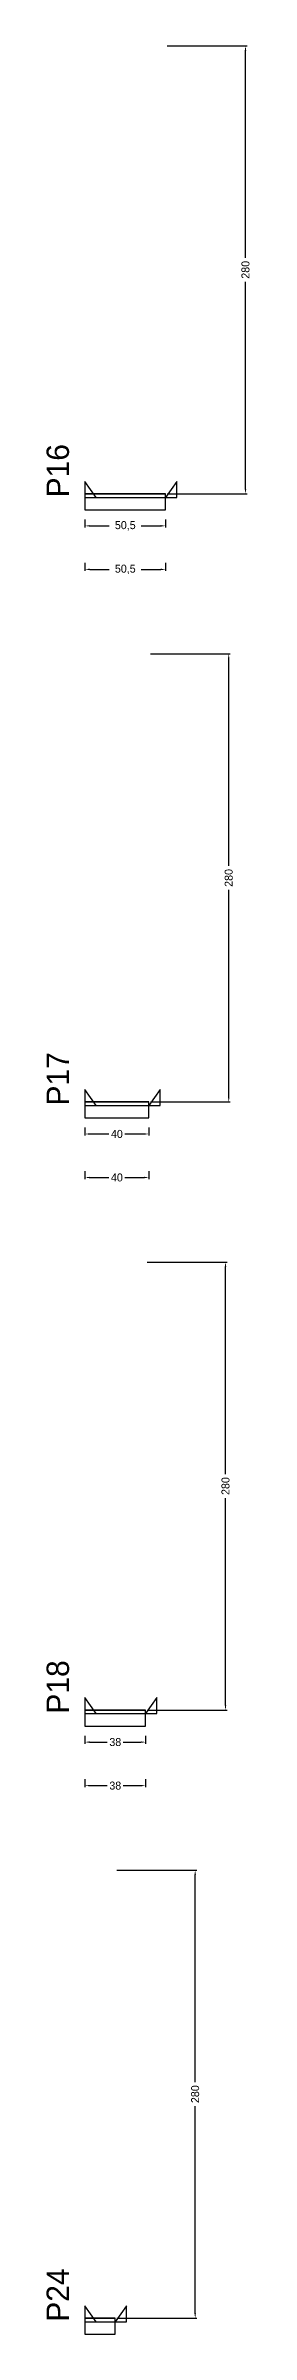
# Model space of a CAD drawing. Header units: centimetres. Extents: x -12000 to 4115, y -10266 to 2668.
# Drawn here: x 3976 to 4104, y -3808 to -2378 of the extents above; entities that cross this region are included whole.
import ezdxf

# ---------------------------------------------------------------- set-up
doc = ezdxf.new("R2010")
doc.units = ezdxf.units.CM
for name, color, linetype in [('NOMENCLATURA', 7, 'Continuous'), ('SARR_2.2x10', 60, 'Continuous'), ('SARR_2.2x7', 40, 'Continuous')]:
    doc.layers.add(name, color=color, linetype=linetype)
doc.dimstyles.new('PAINEL-NOVA', dxfattribs={"dimtxt": 5, "dimasz": 3, "dimexe": 1, "dimexo": 1, "dimgap": 1, "dimtad": 1, "dimcen": 2.5, "dimazin": 3, "dimtfac": 1, "dimtmove": 0, "dimatfit": 3})

# ---------------------------------------------------------------- blocks, each defined once
blk = doc.blocks.new('_CLOSEDFILLED')
at = {"color": 0, "linetype": 'BYBLOCK'}
blk.add_solid([(-1, 0.16), (0, 0), (-1, -0.16)], dxfattribs=at)
blk = doc.blocks.new('*D203')
for p, q in [((4000, -2673.8), (4000, -2678.8)), ((4050.5, -2673.8), (4050.5, -2678.8)), ((4003, -2677.8), (4015.25, -2677.8)), ((4035.25, -2677.8), (4047.5, -2677.8))]:
    blk.add_line(p, q)
at = {"layer": 'Defpoints'}
for p in [(4000, -2672.8), (4050.5, -2672.8), (4000, -2677.8)]:
    blk.add_point(p, dxfattribs=at)
at = {"layer": 'SARR_2.2x10', "xscale": 3, "yscale": 3, "rotation": 180}
blk.add_blockref('_CLOSEDFILLED', (4000, -2677.8), dxfattribs=at)
at = {"layer": 'SARR_2.2x10', "xscale": 3, "yscale": 3}
blk.add_blockref('_CLOSEDFILLED', (4050.5, -2677.8), dxfattribs=at)
at = {"layer": 'SARR_2.2x10', "insert": (4025.25, -2677.8), "char_height": 5, "attachment_point": 5}
blk.add_mtext('50,5', dxfattribs=at)
blk = doc.blocks.new('*D204')
for p, q in [((4051.5, -2377.8), (4101.5, -2377.8)), ((4100.5, -2510.3), (4100.5, -2380.8)), ((4100.5, -2654.8), (4100.5, -2525.3)), ((4051.5, -2657.8), (4101.5, -2657.8))]:
    blk.add_line(p, q)
at = {"layer": 'Defpoints'}
for p in [(4050.5, -2377.8), (4050.5, -2657.8), (4100.5, -2657.8)]:
    blk.add_point(p, dxfattribs=at)
at = {"layer": 'SARR_2.2x10', "xscale": 3, "yscale": 3}
for p, rotation in [((4100.5, -2377.8), 90), ((4100.5, -2657.8), 270)]:
    blk.add_blockref('_CLOSEDFILLED', p, dxfattribs=dict(at, rotation=rotation))
at = {"layer": 'SARR_2.2x10', "insert": (4100.5, -2517.8), "char_height": 5, "attachment_point": 5, "rotation": 90}
blk.add_mtext('280', dxfattribs=at)
blk = doc.blocks.new('*D205')
for p, q in [((4051.5, -2377.8), (4101.5, -2377.8)), ((4100.5, -2510.3), (4100.5, -2380.8)), ((4100.5, -2654.8), (4100.5, -2525.3)), ((4051.5, -2657.8), (4101.5, -2657.8))]:
    blk.add_line(p, q)
at = {"layer": 'Defpoints'}
for p in [(4050.5, -2377.8), (4050.5, -2657.8), (4100.5, -2657.8)]:
    blk.add_point(p, dxfattribs=at)
at = {"layer": 'SARR_2.2x10', "xscale": 3, "yscale": 3}
for p, rotation in [((4100.5, -2377.8), 90), ((4100.5, -2657.8), 270)]:
    blk.add_blockref('_CLOSEDFILLED', p, dxfattribs=dict(at, rotation=rotation))
at = {"layer": 'SARR_2.2x10', "insert": (4100.5, -2517.8), "char_height": 5, "attachment_point": 5, "rotation": 90}
blk.add_mtext('280', dxfattribs=at)
blk = doc.blocks.new('*D206')
for p, q in [((4051.5, -2377.8), (4101.5, -2377.8)), ((4100.5, -2510.3), (4100.5, -2380.8)), ((4100.5, -2654.8), (4100.5, -2525.3)), ((4051.5, -2657.8), (4101.5, -2657.8))]:
    blk.add_line(p, q)
at = {"layer": 'Defpoints'}
for p in [(4050.5, -2377.8), (4050.5, -2657.8), (4100.5, -2657.8)]:
    blk.add_point(p, dxfattribs=at)
at = {"layer": 'SARR_2.2x10', "xscale": 3, "yscale": 3}
for p, rotation in [((4100.5, -2377.8), 90), ((4100.5, -2657.8), 270)]:
    blk.add_blockref('_CLOSEDFILLED', p, dxfattribs=dict(at, rotation=rotation))
at = {"layer": 'SARR_2.2x10', "insert": (4100.5, -2517.8), "char_height": 5, "attachment_point": 5, "rotation": 90}
blk.add_mtext('280', dxfattribs=at)
blk = doc.blocks.new('*D207')
for p, q in [((4051.5, -2377.8), (4101.5, -2377.8)), ((4100.5, -2510.3), (4100.5, -2380.8)), ((4100.5, -2654.8), (4100.5, -2525.3)), ((4051.5, -2657.8), (4101.5, -2657.8))]:
    blk.add_line(p, q)
at = {"layer": 'Defpoints'}
for p in [(4050.5, -2377.8), (4050.5, -2657.8), (4100.5, -2657.8)]:
    blk.add_point(p, dxfattribs=at)
at = {"layer": 'SARR_2.2x10', "xscale": 3, "yscale": 3}
for p, rotation in [((4100.5, -2377.8), 90), ((4100.5, -2657.8), 270)]:
    blk.add_blockref('_CLOSEDFILLED', p, dxfattribs=dict(at, rotation=rotation))
at = {"layer": 'SARR_2.2x10', "insert": (4100.5, -2517.8), "char_height": 5, "attachment_point": 5, "rotation": 90}
blk.add_mtext('280', dxfattribs=at)
blk = doc.blocks.new('*D208')
for p, q in [((4000, -2701), (4000, -2706)), ((4050.5, -2701), (4050.5, -2706)), ((4003, -2705), (4015.25, -2705)), ((4035.25, -2705), (4047.5, -2705))]:
    blk.add_line(p, q)
at = {"layer": 'Defpoints'}
for p in [(4000, -2700), (4050.5, -2700), (4000, -2705)]:
    blk.add_point(p, dxfattribs=at)
at = {"layer": 'SARR_2.2x10', "xscale": 3, "yscale": 3, "rotation": 180}
blk.add_blockref('_CLOSEDFILLED', (4000, -2705), dxfattribs=at)
at = {"layer": 'SARR_2.2x10', "xscale": 3, "yscale": 3}
blk.add_blockref('_CLOSEDFILLED', (4050.5, -2705), dxfattribs=at)
at = {"layer": 'SARR_2.2x10', "insert": (4025.25, -2705), "char_height": 5, "attachment_point": 5}
blk.add_mtext('50,5', dxfattribs=at)
blk = doc.blocks.new('GRA-E')
at = {"layer": 'SARR_2.2x7'}
blk.add_lwpolyline([(0, 0), (7, 0), (0, 10)], close=True, dxfattribs=at)
blk = doc.blocks.new('GRA-D')
at = {"layer": 'SARR_2.2x7'}
blk.add_lwpolyline([(0, 0), (7, 0), (7, 10)], close=True, dxfattribs=at)
blk = doc.blocks.new('*D229')
for p, q in [((4000, -3053.8), (4000, -3058.8)), ((4003, -3057.8), (4015, -3057.8)), ((4025, -3057.8), (4037, -3057.8)), ((4040, -3053.8), (4040, -3058.8))]:
    blk.add_line(p, q)
at = {"layer": 'Defpoints'}
for p in [(4000, -3052.8), (4000, -3057.8), (4040, -3052.8)]:
    blk.add_point(p, dxfattribs=at)
at = {"layer": 'SARR_2.2x10', "xscale": 3, "yscale": 3, "rotation": 180}
blk.add_blockref('_CLOSEDFILLED', (4000, -3057.8), dxfattribs=at)
at = {"layer": 'SARR_2.2x10', "xscale": 3, "yscale": 3}
blk.add_blockref('_CLOSEDFILLED', (4040, -3057.8), dxfattribs=at)
at = {"layer": 'SARR_2.2x10', "insert": (4020, -3057.8), "char_height": 5, "attachment_point": 5}
blk.add_mtext('40', dxfattribs=at)
blk = doc.blocks.new('*D230')
for p, q in [((4041, -2757.8), (4091, -2757.8)), ((4090, -2890.3), (4090, -2760.8)), ((4090, -3034.8), (4090, -2905.3)), ((4041, -3037.8), (4091, -3037.8))]:
    blk.add_line(p, q)
at = {"layer": 'Defpoints'}
for p in [(4040, -2757.8), (4040, -3037.8), (4090, -3037.8)]:
    blk.add_point(p, dxfattribs=at)
at = {"layer": 'SARR_2.2x10', "xscale": 3, "yscale": 3}
for p, rotation in [((4090, -2757.8), 90), ((4090, -3037.8), 270)]:
    blk.add_blockref('_CLOSEDFILLED', p, dxfattribs=dict(at, rotation=rotation))
at = {"layer": 'SARR_2.2x10', "insert": (4090, -2897.8), "char_height": 5, "attachment_point": 5, "rotation": 90}
blk.add_mtext('280', dxfattribs=at)
blk = doc.blocks.new('*D231')
for p, q in [((4041, -2757.8), (4091, -2757.8)), ((4090, -2890.3), (4090, -2760.8)), ((4090, -3034.8), (4090, -2905.3)), ((4041, -3037.8), (4091, -3037.8))]:
    blk.add_line(p, q)
at = {"layer": 'Defpoints'}
for p in [(4040, -2757.8), (4040, -3037.8), (4090, -3037.8)]:
    blk.add_point(p, dxfattribs=at)
at = {"layer": 'SARR_2.2x10', "xscale": 3, "yscale": 3}
for p, rotation in [((4090, -2757.8), 90), ((4090, -3037.8), 270)]:
    blk.add_blockref('_CLOSEDFILLED', p, dxfattribs=dict(at, rotation=rotation))
at = {"layer": 'SARR_2.2x10', "insert": (4090, -2897.8), "char_height": 5, "attachment_point": 5, "rotation": 90}
blk.add_mtext('280', dxfattribs=at)
blk = doc.blocks.new('*D232')
for p, q in [((4041, -2757.8), (4091, -2757.8)), ((4090, -2890.3), (4090, -2760.8)), ((4090, -3034.8), (4090, -2905.3)), ((4041, -3037.8), (4091, -3037.8))]:
    blk.add_line(p, q)
at = {"layer": 'Defpoints'}
for p in [(4040, -2757.8), (4040, -3037.8), (4090, -3037.8)]:
    blk.add_point(p, dxfattribs=at)
at = {"layer": 'SARR_2.2x10', "xscale": 3, "yscale": 3}
for p, rotation in [((4090, -2757.8), 90), ((4090, -3037.8), 270)]:
    blk.add_blockref('_CLOSEDFILLED', p, dxfattribs=dict(at, rotation=rotation))
at = {"layer": 'SARR_2.2x10', "insert": (4090, -2897.8), "char_height": 5, "attachment_point": 5, "rotation": 90}
blk.add_mtext('280', dxfattribs=at)
blk = doc.blocks.new('*D233')
for p, q in [((4041, -2757.8), (4091, -2757.8)), ((4090, -2890.3), (4090, -2760.8)), ((4090, -3034.8), (4090, -2905.3)), ((4041, -3037.8), (4091, -3037.8))]:
    blk.add_line(p, q)
at = {"layer": 'Defpoints'}
for p in [(4040, -2757.8), (4040, -3037.8), (4090, -3037.8)]:
    blk.add_point(p, dxfattribs=at)
at = {"layer": 'SARR_2.2x10', "xscale": 3, "yscale": 3}
for p, rotation in [((4090, -2757.8), 90), ((4090, -3037.8), 270)]:
    blk.add_blockref('_CLOSEDFILLED', p, dxfattribs=dict(at, rotation=rotation))
at = {"layer": 'SARR_2.2x10', "insert": (4090, -2897.8), "char_height": 5, "attachment_point": 5, "rotation": 90}
blk.add_mtext('280', dxfattribs=at)
blk = doc.blocks.new('*D234')
for p, q in [((4000, -3081), (4000, -3086)), ((4003, -3085), (4015, -3085)), ((4025, -3085), (4037, -3085)), ((4040, -3081), (4040, -3086))]:
    blk.add_line(p, q)
at = {"layer": 'Defpoints'}
for p in [(4000, -3080), (4000, -3085), (4040, -3080)]:
    blk.add_point(p, dxfattribs=at)
at = {"layer": 'SARR_2.2x10', "xscale": 3, "yscale": 3, "rotation": 180}
blk.add_blockref('_CLOSEDFILLED', (4000, -3085), dxfattribs=at)
at = {"layer": 'SARR_2.2x10', "xscale": 3, "yscale": 3}
blk.add_blockref('_CLOSEDFILLED', (4040, -3085), dxfattribs=at)
at = {"layer": 'SARR_2.2x10', "insert": (4020, -3085), "char_height": 5, "attachment_point": 5}
blk.add_mtext('40', dxfattribs=at)
blk = doc.blocks.new('*D255')
for p, q in [((4000, -3433.8), (4000, -3438.8)), ((4003, -3437.8), (4014, -3437.8)), ((4024, -3437.8), (4035, -3437.8)), ((4038, -3433.8), (4038, -3438.8))]:
    blk.add_line(p, q)
at = {"layer": 'Defpoints'}
for p in [(4000, -3432.8), (4000, -3437.8), (4038, -3432.8)]:
    blk.add_point(p, dxfattribs=at)
at = {"layer": 'SARR_2.2x10', "xscale": 3, "yscale": 3, "rotation": 180}
blk.add_blockref('_CLOSEDFILLED', (4000, -3437.8), dxfattribs=at)
at = {"layer": 'SARR_2.2x10', "xscale": 3, "yscale": 3}
blk.add_blockref('_CLOSEDFILLED', (4038, -3437.8), dxfattribs=at)
at = {"layer": 'SARR_2.2x10', "insert": (4019, -3437.8), "char_height": 5, "attachment_point": 5}
blk.add_mtext('38', dxfattribs=at)
blk = doc.blocks.new('*D256')
for p, q in [((4039, -3137.8), (4089, -3137.8)), ((4088, -3270.3), (4088, -3140.8)), ((4088, -3414.8), (4088, -3285.3)), ((4039, -3417.8), (4089, -3417.8))]:
    blk.add_line(p, q)
at = {"layer": 'Defpoints'}
for p in [(4038, -3137.8), (4038, -3417.8), (4088, -3417.8)]:
    blk.add_point(p, dxfattribs=at)
at = {"layer": 'SARR_2.2x10', "xscale": 3, "yscale": 3}
for p, rotation in [((4088, -3137.8), 90), ((4088, -3417.8), 270)]:
    blk.add_blockref('_CLOSEDFILLED', p, dxfattribs=dict(at, rotation=rotation))
at = {"layer": 'SARR_2.2x10', "insert": (4088, -3277.8), "char_height": 5, "attachment_point": 5, "rotation": 90}
blk.add_mtext('280', dxfattribs=at)
blk = doc.blocks.new('*D257')
for p, q in [((4039, -3137.8), (4089, -3137.8)), ((4088, -3270.3), (4088, -3140.8)), ((4088, -3414.8), (4088, -3285.3)), ((4039, -3417.8), (4089, -3417.8))]:
    blk.add_line(p, q)
at = {"layer": 'Defpoints'}
for p in [(4038, -3137.8), (4038, -3417.8), (4088, -3417.8)]:
    blk.add_point(p, dxfattribs=at)
at = {"layer": 'SARR_2.2x10', "xscale": 3, "yscale": 3}
for p, rotation in [((4088, -3137.8), 90), ((4088, -3417.8), 270)]:
    blk.add_blockref('_CLOSEDFILLED', p, dxfattribs=dict(at, rotation=rotation))
at = {"layer": 'SARR_2.2x10', "insert": (4088, -3277.8), "char_height": 5, "attachment_point": 5, "rotation": 90}
blk.add_mtext('280', dxfattribs=at)
blk = doc.blocks.new('*D258')
for p, q in [((4039, -3137.8), (4089, -3137.8)), ((4088, -3270.3), (4088, -3140.8)), ((4088, -3414.8), (4088, -3285.3)), ((4039, -3417.8), (4089, -3417.8))]:
    blk.add_line(p, q)
at = {"layer": 'Defpoints'}
for p in [(4038, -3137.8), (4038, -3417.8), (4088, -3417.8)]:
    blk.add_point(p, dxfattribs=at)
at = {"layer": 'SARR_2.2x10', "xscale": 3, "yscale": 3}
for p, rotation in [((4088, -3137.8), 90), ((4088, -3417.8), 270)]:
    blk.add_blockref('_CLOSEDFILLED', p, dxfattribs=dict(at, rotation=rotation))
at = {"layer": 'SARR_2.2x10', "insert": (4088, -3277.8), "char_height": 5, "attachment_point": 5, "rotation": 90}
blk.add_mtext('280', dxfattribs=at)
blk = doc.blocks.new('*D259')
for p, q in [((4039, -3137.8), (4089, -3137.8)), ((4088, -3270.3), (4088, -3140.8)), ((4088, -3414.8), (4088, -3285.3)), ((4039, -3417.8), (4089, -3417.8))]:
    blk.add_line(p, q)
at = {"layer": 'Defpoints'}
for p in [(4038, -3137.8), (4038, -3417.8), (4088, -3417.8)]:
    blk.add_point(p, dxfattribs=at)
at = {"layer": 'SARR_2.2x10', "xscale": 3, "yscale": 3}
for p, rotation in [((4088, -3137.8), 90), ((4088, -3417.8), 270)]:
    blk.add_blockref('_CLOSEDFILLED', p, dxfattribs=dict(at, rotation=rotation))
at = {"layer": 'SARR_2.2x10', "insert": (4088, -3277.8), "char_height": 5, "attachment_point": 5, "rotation": 90}
blk.add_mtext('280', dxfattribs=at)
blk = doc.blocks.new('*D260')
for p, q in [((4000, -3461), (4000, -3466)), ((4003, -3465), (4014, -3465)), ((4024, -3465), (4035, -3465)), ((4038, -3461), (4038, -3466))]:
    blk.add_line(p, q)
at = {"layer": 'Defpoints'}
for p in [(4000, -3460), (4038, -3460), (4000, -3465)]:
    blk.add_point(p, dxfattribs=at)
at = {"layer": 'SARR_2.2x10', "xscale": 3, "yscale": 3, "rotation": 180}
blk.add_blockref('_CLOSEDFILLED', (4000, -3465), dxfattribs=at)
at = {"layer": 'SARR_2.2x10', "xscale": 3, "yscale": 3}
blk.add_blockref('_CLOSEDFILLED', (4038, -3465), dxfattribs=at)
at = {"layer": 'SARR_2.2x10', "insert": (4019, -3465), "char_height": 5, "attachment_point": 5}
blk.add_mtext('38', dxfattribs=at)
blk = doc.blocks.new('*D282')
for p, q in [((4020, -3517.8), (4070, -3517.8)), ((4069, -3650.3), (4069, -3520.8)), ((4069, -3794.8), (4069, -3665.3)), ((4020, -3797.8), (4070, -3797.8))]:
    blk.add_line(p, q)
at = {"layer": 'Defpoints'}
for p in [(4019, -3517.8), (4019, -3797.8), (4069, -3797.8)]:
    blk.add_point(p, dxfattribs=at)
at = {"layer": 'SARR_2.2x10', "xscale": 3, "yscale": 3}
for p, rotation in [((4069, -3517.8), 90), ((4069, -3797.8), 270)]:
    blk.add_blockref('_CLOSEDFILLED', p, dxfattribs=dict(at, rotation=rotation))
at = {"layer": 'SARR_2.2x10', "insert": (4069, -3657.8), "char_height": 5, "attachment_point": 5, "rotation": 90}
blk.add_mtext('280', dxfattribs=at)
blk = doc.blocks.new('*D283')
for p, q in [((4020, -3517.8), (4070, -3517.8)), ((4069, -3650.3), (4069, -3520.8)), ((4069, -3794.8), (4069, -3665.3)), ((4020, -3797.8), (4070, -3797.8))]:
    blk.add_line(p, q)
at = {"layer": 'Defpoints'}
for p in [(4019, -3517.8), (4019, -3797.8), (4069, -3797.8)]:
    blk.add_point(p, dxfattribs=at)
at = {"layer": 'SARR_2.2x10', "xscale": 3, "yscale": 3}
for p, rotation in [((4069, -3517.8), 90), ((4069, -3797.8), 270)]:
    blk.add_blockref('_CLOSEDFILLED', p, dxfattribs=dict(at, rotation=rotation))
at = {"layer": 'SARR_2.2x10', "insert": (4069, -3657.8), "char_height": 5, "attachment_point": 5, "rotation": 90}
blk.add_mtext('280', dxfattribs=at)
blk = doc.blocks.new('*D284')
for p, q in [((4020, -3517.8), (4070, -3517.8)), ((4069, -3650.3), (4069, -3520.8)), ((4069, -3794.8), (4069, -3665.3)), ((4020, -3797.8), (4070, -3797.8))]:
    blk.add_line(p, q)
at = {"layer": 'Defpoints'}
for p in [(4019, -3517.8), (4019, -3797.8), (4069, -3797.8)]:
    blk.add_point(p, dxfattribs=at)
at = {"layer": 'SARR_2.2x10', "xscale": 3, "yscale": 3}
for p, rotation in [((4069, -3517.8), 90), ((4069, -3797.8), 270)]:
    blk.add_blockref('_CLOSEDFILLED', p, dxfattribs=dict(at, rotation=rotation))
at = {"layer": 'SARR_2.2x10', "insert": (4069, -3657.8), "char_height": 5, "attachment_point": 5, "rotation": 90}
blk.add_mtext('280', dxfattribs=at)
blk = doc.blocks.new('*D285')
for p, q in [((4020, -3517.8), (4070, -3517.8)), ((4069, -3650.3), (4069, -3520.8)), ((4069, -3794.8), (4069, -3665.3)), ((4020, -3797.8), (4070, -3797.8))]:
    blk.add_line(p, q)
at = {"layer": 'Defpoints'}
for p in [(4019, -3517.8), (4019, -3797.8), (4069, -3797.8)]:
    blk.add_point(p, dxfattribs=at)
at = {"layer": 'SARR_2.2x10', "xscale": 3, "yscale": 3}
for p, rotation in [((4069, -3517.8), 90), ((4069, -3797.8), 270)]:
    blk.add_blockref('_CLOSEDFILLED', p, dxfattribs=dict(at, rotation=rotation))
at = {"layer": 'SARR_2.2x10', "insert": (4069, -3657.8), "char_height": 5, "attachment_point": 5, "rotation": 90}
blk.add_mtext('280', dxfattribs=at)

msp = doc.modelspace()

# ---------------------------------------------------------------- linework, layer by layer
at = {"layer": 'SARR_2.2x10'}
for p, q in [((4050.5, -2657.8), (4000, -2657.8)), ((4000, -2657.8), (4000, -2667.8)), ((4050.5, -2667.8), (4050.5, -2657.8)), ((4000, -2667.8), (4050.5, -2667.8)), ((4040, -3037.8), (4000, -3037.8)), ((4000, -3037.8), (4000, -3047.8)), ((4040, -3047.8), (4040, -3037.8)), ((4000, -3047.8), (4040, -3047.8)), ((4038, -3417.8), (4000, -3417.8)), ((4000, -3417.8), (4000, -3427.8)), ((4000, -3427.8), (4038, -3427.8)), ((4038, -3427.8), (4038, -3417.8)), ((4019, -3797.8), (4000, -3797.8)), ((4000, -3797.8), (4000, -3807.8)), ((4019, -3807.8), (4019, -3797.8)), ((4000, -3807.8), (4019, -3807.8))]:
    msp.add_line(p, q, dxfattribs=at)
at = {"layer": 'SARR_2.2x7'}
for p, q in [((4050.5, -2657.8), (4000, -2657.8)), ((4000, -2657.8), (4000, -2660)), ((4000, -2657.8), (4007, -2657.8)), ((4000, -2657.8), (4007, -2657.8)), ((4000, -2657.8), (4007, -2657.8)), ((4000, -2657.8), (4007, -2657.8)), ((4007, -2657.8), (4050.5, -2657.8)), ((4007, -2657.8), (4050.5, -2657.8)), ((4007, -2657.8), (4050.5, -2657.8)), ((4007, -2657.8), (4050.5, -2657.8)), ((4050.5, -2660), (4050.5, -2657.8)), ((4000, -2660), (4050.5, -2660)), ((4040, -3037.8), (4000, -3037.8)), ((4000, -3037.8), (4000, -3040)), ((4000, -3037.8), (4007, -3037.8)), ((4000, -3037.8), (4007, -3037.8)), ((4000, -3037.8), (4007, -3037.8)), ((4000, -3037.8), (4007, -3037.8)), ((4000, -3040), (4040, -3040)), ((4007, -3037.8), (4040, -3037.8)), ((4007, -3037.8), (4040, -3037.8)), ((4007, -3037.8), (4040, -3037.8)), ((4007, -3037.8), (4040, -3037.8)), ((4040, -3040), (4040, -3037.8)), ((4038, -3417.8), (4000, -3417.8)), ((4000, -3417.8), (4000, -3420)), ((4000, -3417.8), (4007, -3417.8)), ((4000, -3417.8), (4007, -3417.8)), ((4000, -3417.8), (4007, -3417.8)), ((4000, -3417.8), (4007, -3417.8)), ((4000, -3420), (4038, -3420)), ((4007, -3417.8), (4038, -3417.8)), ((4007, -3417.8), (4038, -3417.8)), ((4007, -3417.8), (4038, -3417.8)), ((4007, -3417.8), (4038, -3417.8)), ((4038, -3420), (4038, -3417.8)), ((4019, -3797.8), (4000, -3797.8)), ((4000, -3797.8), (4000, -3800)), ((4000, -3797.8), (4007, -3797.8)), ((4000, -3797.8), (4007, -3797.8)), ((4000, -3797.8), (4007, -3797.8)), ((4000, -3797.8), (4007, -3797.8)), ((4000, -3800), (4019, -3800)), ((4007, -3797.8), (4019, -3797.8)), ((4007, -3797.8), (4019, -3797.8)), ((4007, -3797.8), (4019, -3797.8)), ((4007, -3797.8), (4019, -3797.8)), ((4019, -3800), (4019, -3797.8))]:
    msp.add_line(p, q, dxfattribs=at)

# ---------------------------------------------------------------- block references
for name, p in [('GRA-E', (4000, -2660)), ('GRA-D', (4050.5, -2660)), ('GRA-E', (4000, -3040)), ('GRA-D', (4040, -3040)), ('GRA-E', (4000, -3420)), ('GRA-D', (4038, -3420)), ('GRA-E', (4000, -3800)), ('GRA-D', (4019, -3800))]:
    msp.add_blockref(name, p, dxfattribs=at)

# ---------------------------------------------------------------- texts
at = {"layer": 'NOMENCLATURA'}
for s, p in [('P16', (3990, -2660)), ('P17', (3990, -3040)), ('P18', (3990, -3420)), ('P24', (3990, -3800))]:
    msp.add_text(s, height=14, rotation=90, dxfattribs=at).set_placement(p)

# ---------------------------------------------------------------- dimensions: what is measured, and where the dimension line sits
at = {"layer": 'SARR_2.2x10'}
for base, p1, p2, picture, middle in [((4100.5, -2657.8), (4050.5, -2657.8), (4050.5, -2377.8), '*D204', (4100.5, -2517.8)), ((4100.5, -2657.8), (4050.5, -2657.8), (4050.5, -2377.8), '*D205', (4100.5, -2517.8)), ((4100.5, -2657.8), (4050.5, -2657.8), (4050.5, -2377.8), '*D206', (4100.5, -2517.8)), ((4100.5, -2657.8), (4050.5, -2657.8), (4050.5, -2377.8), '*D207', (4100.5, -2517.8)), ((4090, -3037.8), (4040, -3037.8), (4040, -2757.8), '*D230', (4090, -2897.8)), ((4090, -3037.8), (4040, -3037.8), (4040, -2757.8), '*D231', (4090, -2897.8)), ((4090, -3037.8), (4040, -3037.8), (4040, -2757.8), '*D232', (4090, -2897.8)), ((4090, -3037.8), (4040, -3037.8), (4040, -2757.8), '*D233', (4090, -2897.8)), ((4088, -3417.8), (4038, -3417.8), (4038, -3137.8), '*D256', (4088, -3277.8)), ((4088, -3417.8), (4038, -3417.8), (4038, -3137.8), '*D257', (4088, -3277.8)), ((4088, -3417.8), (4038, -3417.8), (4038, -3137.8), '*D258', (4088, -3277.8)), ((4088, -3417.8), (4038, -3417.8), (4038, -3137.8), '*D259', (4088, -3277.8)), ((4069, -3797.8), (4019, -3797.8), (4019, -3517.8), '*D282', (4069, -3657.8)), ((4069, -3797.8), (4019, -3797.8), (4019, -3517.8), '*D283', (4069, -3657.8)), ((4069, -3797.8), (4019, -3797.8), (4019, -3517.8), '*D284', (4069, -3657.8)), ((4069, -3797.8), (4019, -3797.8), (4019, -3517.8), '*D285', (4069, -3657.8))]:
    dim = msp.add_linear_dim(base=base, p1=p1, p2=p2, angle=90, dimstyle='PAINEL-NOVA', dxfattribs=at)
    dim.commit()
    dim.dimension.update_dxf_attribs({"geometry": picture, "text_midpoint": middle})
for base, p1, p2, picture, middle in [((4000, -2677.8), (4000, -2672.8), (4050.5, -2672.8), '*D203', (4025.25, -2677.8)), ((4000, -2705), (4000, -2700), (4050.5, -2700), '*D208', (4025.25, -2705)), ((4000, -3057.8), (4000, -3052.8), (4040, -3052.8), '*D229', (4020, -3057.8)), ((4000, -3085), (4000, -3080), (4040, -3080), '*D234', (4020, -3085)), ((4000, -3437.8), (4000, -3432.8), (4038, -3432.8), '*D255', (4019, -3437.8)), ((4000, -3465), (4000, -3460), (4038, -3460), '*D260', (4019, -3465))]:
    dim = msp.add_linear_dim(base=base, p1=p1, p2=p2, dimstyle='PAINEL-NOVA', dxfattribs=at)
    dim.commit()
    dim.dimension.update_dxf_attribs({"geometry": picture, "text_midpoint": middle})

doc.saveas('drawing.dxf')
